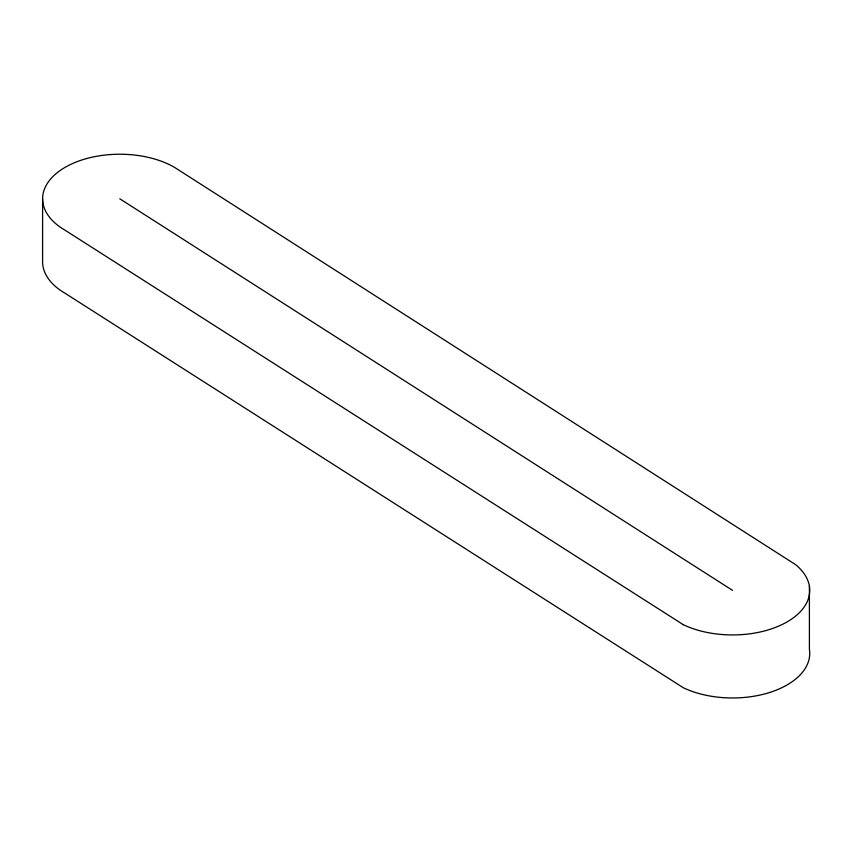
<?xml version="1.0" encoding="UTF-8"?>
<svg xmlns="http://www.w3.org/2000/svg" width="852" height="852" viewBox="0 0 852 852"><rect width="100%" height="100%" fill="white"/><g stroke="black" fill="none" stroke-linecap="round" stroke-linejoin="round"><path stroke-width="1.28" d="M119.802 198.793L732.539 590.372M809.4 586.197L809.4 649.235A77.202 44.57 0 0 1 768.632 692.804A77.202 44.57 0 0 1 683.304 687.734L65.21 293.344A77.202 44.57 0 0 1 42.6 261.82L42.6 198.793M683.304 624.697L65.21 230.306A77.202 44.57 0 0 1 65.21 167.28A77.202 44.57 0 0 1 174.383 167.28L795.491 564.578A77.202 44.57 0 0 1 785.065 623.036A77.202 44.57 0 0 1 683.304 624.697"/></g></svg>
